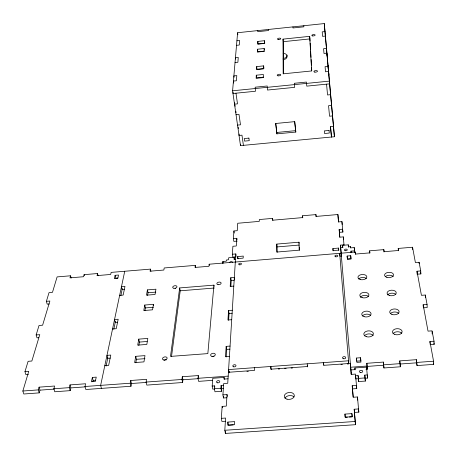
<?xml version="1.0" encoding="UTF-8"?>
<svg xmlns="http://www.w3.org/2000/svg" width="457" height="457" viewBox="0 0 457 457"><rect width="100%" height="100%" fill="white"/><g stroke="black" fill="none" stroke-linecap="round" stroke-linejoin="round"><path stroke-width="0.69" d="M276.822 244.084L276.776 252.058L299.181 250.173L298.981 242.204L276.822 244.084L277.165 252.247M294.759 121.636L295.805 132.062L276.908 133.861L275.817 123.464M237.212 241.09L233.841 241.376L233.407 238.577L233.915 230.962L237.257 230.676L237.72 223.262L259.262 221.382L259.319 219.543L272.583 218.389L272.561 220.223L302.614 217.601L302.557 215.767L315.93 214.601L316.153 216.692M268.579 29.454L268.556 30.533L257.737 31.676L257.782 30.59M254.686 367.662L254.6 370.376L228.426 372.284M263.643 65.877L263.546 68.887L256.537 69.601L256.674 66.585L263.643 65.877L263.889 67.853M264.197 48.533L264.106 51.35L257.331 52.052L257.457 49.23L264.197 48.533L264.357 49.819M264.449 40.719L264.363 43.455L257.685 44.146L257.811 41.41L264.449 40.719L264.763 43.261M256.28 75.205L256.143 78.318L263.266 77.599L263.363 74.491L256.28 75.205L256.628 77.867L263.7 77.153M227.866 422.074L227.683 425.141L234.521 424.679L234.681 421.611L227.866 422.074L228.431 425.216L233.19 424.896M237.714 256.554L237.594 258.582L243.158 258.119L243.267 256.086L237.714 256.554L238.068 258.822M354.466 412.431L358.825 412.134L358.528 408.941L354.186 409.238L355.495 424.696L225.387 433.425L224.815 430.271L225.575 418.052L221.342 418.344L221.913 421.48L225.438 421.24M226.9 397.744L223.473 397.984L222.919 394.882L227.038 394.591L226.318 406.102L222.142 406.393L221.342 418.344M236.252 256.777L232.802 257.068L232.356 254.235L235.806 253.943L227.746 383.263L223.679 383.554L222.919 394.882M233.407 238.577L236.783 238.291L236.303 245.986L232.887 246.277L232.356 254.235M225.387 433.425L225.512 431.385M229.111 372.849L229.197 371.438M222.725 263.443L222.879 261.478L226.335 261.187L226.426 259.97L228.5 259.799L228.643 257.771L234.155 257.308L234.03 259.336L235.412 259.216M223.473 397.984L223.564 396.567M226.186 356.997L226.689 349.388L226.169 346.372L230.06 346.075M228.62 320.254L229.066 313.485L228.574 310.532L232.299 310.24M230.848 286.619L231.242 280.598L230.779 277.719L234.344 277.422L234.709 279.73M240.502 145.629L232.596 90.794L237.606 32.721L324.27 23.575L334.427 136.74L240.502 145.629L240.599 144.218M214.567 388.998L212.739 389.13L212.168 386.051L212.796 378.265L224.084 377.448L223.976 379.104L228.02 378.813M226.169 346.372L225.478 356.728L229.414 356.431M228.574 310.532L227.94 319.991L231.705 319.7M230.779 277.719L230.197 286.39L233.801 286.099M239.137 134.032L239.034 135.449L241.959 135.169L243.415 145.349M212.168 386.051L214.607 385.879L214.39 388.69L214.961 391.775L221.479 391.312L221.674 388.49L221.119 385.411L223.564 385.234M221.479 391.312L220.925 388.227L221.119 385.411M234.63 102.779L234.521 104.15L237.497 103.859L235.972 93.194M233.099 92.097L232.984 93.496L255.463 91.251L255.172 87.201L267.191 85.996L267.494 90.052L294.662 87.344L294.331 83.283L306.441 82.066L306.784 86.133L329.606 83.86L324.27 23.575M213.927 285.139L207.844 353.604L170.507 356.403L179.67 287.927L213.927 285.139L214.122 286.293M212.602 380.35L198.589 381.361L197.995 378.305L198.264 375.568L182.297 376.728L181.977 379.47L182.6 382.52L146.8 385.102L146.109 382.069L146.543 379.333L130.736 380.487L130.251 383.223L130.97 386.251L85.813 389.513L85.008 386.502L85.636 383.766L70.012 384.908L69.333 387.639L70.167 390.644L54.737 391.758L53.875 388.764L54.6 386.028L39.068 387.159L38.297 389.895L39.188 392.883L23.77 393.997L22.85 391.015L28.745 371.37L24.958 371.655L25.855 374.603L28.374 374.414M417.755 274.16L420.863 273.909L420.726 270.927L419.086 262.272L415.396 262.575L412.568 247.237L398.218 248.431L398.555 250.487L384.126 251.693L383.829 249.636L369.633 250.819L369.884 252.875L355.535 254.069L355.323 252.013L209.163 264.215L208.958 266.277L195.042 267.436L195.282 265.374L164.189 267.968L163.863 270.036L150.067 271.184L150.433 269.116L111.148 272.395L110.68 274.463L97.021 275.6L97.535 273.532L84.094 274.657L83.551 276.725L69.967 277.856L70.549 275.788L57.108 276.908L52.475 292.337L49.036 292.623L46.391 301.312L47.174 304.139L49.253 303.968M182.6 382.52L182.914 379.773L182.297 376.728M171.506 356.574L180.224 290.801L179.67 287.927M153.443 304.333L152.535 309.829L143.789 310.526L144.76 305.03L153.443 304.333L153.689 305.493M135.809 362.789L136.42 359.305L135.729 356.323L144.983 355.626L143.955 361.881L134.632 362.578L135.729 356.323M138.842 345.418L139.425 342.082L138.757 339.128L147.817 338.437L146.828 344.429L137.7 345.126L138.757 339.128M144.903 310.674L145.383 307.921L144.76 305.03M147.571 295.399L148.034 292.748L147.422 289.892L155.94 289.195L155.066 294.479L146.491 295.171L147.422 289.892M130.97 386.251L131.45 383.509L130.736 380.487M124.732 271.264L100.643 385.371L101.42 388.387M106.093 366.08L107.841 357.717M113.827 329.137L115.432 321.465M120.837 295.679L122.299 288.704M92.868 381.652L93.142 380.413L92.36 377.419L96.25 377.134L95.302 381.458L91.394 381.744L92.36 377.419M115.113 275.314L114.37 278.656L117.815 278.37L118.54 275.028L115.113 275.314L115.764 278.124L117.82 277.953M70.167 390.644L70.841 387.902L70.012 384.908M39.188 392.883L39.959 390.141L39.068 387.159M24.958 371.655L28.111 361.31L31.853 361.03L39.77 334.661L36.143 334.947L36.977 337.832L38.788 337.694M36.143 334.947L39.028 325.481L42.61 325.201L49.87 301.032L46.391 301.312M236.909 40.799L239.639 40.513L239.274 45.032L236.52 45.317M324.978 31.573L322.202 31.864L322.573 36.343L325.373 36.052L325.51 37.188M309.68 36.343L311.657 70.955L283.169 73.834L283.02 39.125L309.68 36.343L310.057 41.033M264.1 43.329L258.131 43.952L257.811 41.41M283.466 73.668L283.306 41.678L309.932 38.908M264.517 51.104L257.782 51.801L257.457 49.23M235.029 62.592L237.874 62.301L238.263 57.473L235.441 57.765L235.623 59.056M263.975 68.51L257.011 69.218L256.674 66.585M232.596 90.794L329.354 81.123L334.427 136.74M236.046 114.741L239.005 114.456L240.485 124.812L237.543 125.098M332.53 115.924L329.537 116.209L328.56 105.71L331.571 105.413L331.451 104.036M330.508 126.703L331.468 137.02L330.508 126.703L333.484 126.418M276.919 132.444L295.77 130.645M338.551 222.045L337.894 214.527L316.027 216.435L315.93 214.601M342.196 224.444L341.939 221.622L338.517 221.919L337.894 214.527M343.55 239.754L343.287 236.892L339.802 237.189L339.157 229.511L342.607 229.214L342.87 232.059L339.408 232.35L339.819 237.252M277.193 246.917L299.312 245.049M348.708 363.201L339.7 253.315L339.974 256.211L341.396 256.097L340.471 245.123L343.995 244.826M350.89 369.73L340.648 247.5L342.767 247.323L342.596 245.306L348.24 244.832L348.428 246.843L350.553 246.666L350.673 247.883L354.221 247.58L354.672 252.43M338.563 248.082L338.723 250.11L333.056 250.585L332.907 248.557L338.563 248.082L338.78 250.39M351.09 252.293L350.993 251.139L354.558 250.836L354.706 252.578M347.131 256.023L350.713 255.72L351.039 259.05L347.434 259.348L347.131 256.023L347.394 258.925L350.97 258.628L350.713 255.72M124.218 289.35L122.128 289.515L121.476 286.682L124.967 286.396L123.173 295.079L119.643 295.365M231.242 280.598L234.093 280.37M148.034 292.748L155.826 292.114M417.132 274.211L416.99 271.23L420.726 270.927M180.224 290.801L214.424 288.024M145.383 307.921L153.386 307.281M423.302 307.824L427.204 307.521L427.072 304.471L425.284 295.022L421.423 295.325L416.99 271.23M117.655 322.236L115.233 322.431L114.541 319.529L118.18 319.237L116.227 328.703L112.548 328.989M229.066 313.485L232.162 313.239M423.251 306.607L423.165 304.773L427.072 304.471M139.425 342.082L147.08 341.499M423.165 304.773L428.02 331.142L432.065 330.839L434.024 341.202L434.15 344.327L430.06 344.629M110.263 358.134L107.715 358.328L106.978 355.363L110.783 355.072L108.64 365.423L104.796 365.709M226.689 349.388L229.928 349.142M136.42 359.305L144.943 358.671M430.008 343.378L429.928 341.505L434.024 341.202M356.471 358.037L360.562 357.734L360.956 362.087L356.866 362.367L356.471 358.037L356.751 361.144L360.836 360.847L360.562 357.734M93.142 380.413L95.73 380.224M246.929 371.33L248.351 371.227M278.262 369.045L279.69 368.942M284.671 368.582L286.099 368.473M291.08 368.113L292.509 368.011M340.933 364.48L342.356 364.378M347.343 364.012L348.765 363.909M366.006 369.267L367.377 369.165L366.828 363.292L383.372 362.087L383.943 367.971L400.383 366.782L399.795 360.893L416.441 359.676L417.052 365.577L433.687 364.372L433.556 361.213L429.928 341.505M22.85 391.015L38.297 389.895M53.875 388.764L69.333 387.639M85.008 386.502L130.251 383.223M146.109 382.069L181.977 379.47M197.995 378.305L228.192 376.117M350.656 367.228L367.114 366.034L366.828 363.292M383.714 364.829L400.183 363.635M416.893 362.424L433.556 361.213M39.959 390.141L54.086 389.118M70.841 387.902L85.019 386.873M131.45 383.509L146.543 382.412M182.914 379.773L198.852 378.619M383.943 367.971L383.606 365.223L367.091 366.417L367.377 369.165M399.989 364.035L416.607 362.829L417.052 365.577M356.74 388.587L356.449 385.434L352.216 385.731L352.501 388.89L356.74 388.587L355.443 374.083L351.262 374.386L350.902 369.93L355.049 369.627L354.9 367.971L366.503 367.131L367.565 378.076L365.057 378.253L365.343 381.075L358.642 381.555L358.379 378.727L355.877 378.91L355.592 375.768L358.099 375.585L358.357 378.407L365.069 377.928L364.789 375.106L367.302 374.929L367.565 378.076M214.39 388.69L220.925 388.227M221.674 388.49L223.502 388.364M357.762 400.138L357.471 396.962L353.187 397.264L352.216 385.731M351.901 413.625L352.153 416.698L345.155 417.172L344.932 414.099L351.901 413.625L352.21 416.824L349.428 417.013M347.343 417.15L345.258 417.292L344.932 414.099M224.815 430.271L355.192 421.485L355.495 424.696M70.549 275.788L71.126 278.01M84.094 274.657L84.374 275.771M97.535 273.532L98.072 275.771M150.433 269.116L150.901 271.372M198.264 375.568L198.618 377.396M420.611 272.572L420.863 273.909M433.887 342.944L434.15 344.327M433.436 363.012L433.687 364.372M214.607 385.879L214.836 387.108M222.142 406.393L222.37 407.638M195.282 265.374L195.693 267.642M224.084 377.448L224.41 379.293M227.038 394.591L227.363 396.453M229.123 372.626L228.597 369.57L348.468 360.796L348.708 363.286M209.163 264.215L209.357 265.351M222.879 261.478L223.159 263.175M234.155 257.308L234.515 259.57M233.915 230.962L234.241 233.047M235.806 253.943L236.075 255.646M236.783 238.291L237 239.691M271.252 369.559L270.807 366.48L270.773 369.193L307.344 366.531L307.258 363.812M400.086 364.72L400.383 366.782M233.721 83.065L233.43 81.066L236.378 80.769L236.795 75.605L233.881 75.902L234.07 77.222M234.938 104.899L235.138 106.304M235.852 111.24L236.052 112.65M238.143 127.143L238.354 128.611M237.606 32.721L237.863 34.589M272.583 218.389L272.858 220.468M276.908 133.861L275.634 123.487L294.634 121.653L295.805 132.062M307.481 365.669L307.635 366.908M298.981 242.204L299.112 243.341M302.557 215.767L302.791 217.858M283.02 39.125L283.306 41.678M323.819 365.103L323.539 362.618L323.682 365.337L350.336 363.395L351.262 374.386M350.993 251.139L351.113 252.367M332.907 248.557L333.13 250.859M342.596 245.306L342.807 247.608M326.555 84.162L327.549 94.97L330.588 94.673L330.468 93.314M339.157 229.511L339.408 232.35M326.698 51.001L326.464 48.379L323.596 48.676L323.99 53.458L326.886 53.161L327.126 55.8M328.292 69.036L328.052 66.351L325.081 66.653L325.504 71.778L328.503 71.475L328.749 74.177M333.416 125.498L333.65 128.08M354.9 367.971L355.072 369.844M348.24 244.832L348.445 247.134M358.099 375.585L358.642 381.555M350.553 246.666L350.656 247.82M327.206 55.76L327.303 56.891M328.092 65.494L328.195 66.636M328.543 70.664L328.72 72.514M328.766 73.08L328.943 74.937M341.939 221.622L342.87 232.059M343.287 236.892L344.018 245.055M357.471 396.962L358.825 412.134M326.315 46.031L326.418 47.145M340.471 245.123L340.716 248.002M354.221 247.58L354.472 250.476M364.789 375.106L365.343 381.075M366.503 367.131L366.714 369.639M355.323 252.013L355.517 254.338M351.199 373.061L351.302 374.334M352.501 388.89L353.181 397.042M354.186 409.238L355.192 421.485M369.633 250.819L369.81 253.144M383.372 362.087L383.606 365.223M383.829 249.636L383.989 251.967M399.795 360.893L399.909 362.778M398.218 248.431L398.355 250.767M310.177 43.158L310.543 49.539M310.623 50.956L310.988 57.336M311.114 59.467L311.44 65.134M311.56 67.265L311.765 70.806M416.441 359.676L416.607 362.829M412.568 247.237L412.688 249.573M419.086 262.272L419.143 263.461M303.819 25.735L303.871 26.814L292.977 27.963L292.948 26.883M425.284 295.022L425.393 297.444M432.088 331.462L432.191 333.947M299.364 247.043L299.449 250.373M364.515 335.826A4.793 3.079 -2.9 0 1 368.822 333.913A4.793 3.079 -2.9 0 1 373.163 335.518M362.452 315.987A4.673 2.925 -3.2 0 1 366.503 314.165A4.673 2.925 -3.2 0 1 370.747 315.513M360.373 297.273A4.559 2.788 -3.5 0 1 360.762 296.793L360.921 296.639A4.559 2.788 -3.5 0 1 368.582 296.622M358.739 278.964A4.45 2.656 -3.7 0 1 366.371 278.49M392.974 333.85A4.821 3.079 -1.6 0 1 397.213 331.765A4.821 3.079 -1.6 0 1 401.8 333.359M390.438 313.668A4.701 2.931 -2 0 1 394.631 311.994A4.701 2.931 -2 0 1 398.801 313.513M387.667 294.959A4.587 2.793 -2.3 0 1 391.603 293.2A4.587 2.793 -2.3 0 1 395.813 294.468M385.411 276.668A4.479 2.662 -2.6 0 1 389.415 275.268A4.479 2.662 -2.6 0 1 393.237 276.622M284.974 398.23A5.05 3.485 -7.1 0 1 289.172 395.619A5.05 3.485 -7.1 0 1 294.005 396.939M175.277 288.596A2.159 1.268 -11.6 0 1 175.677 288.55M164.103 360.356A2.371 1.52 -13.3 0 1 166.331 359.888M212.202 356.706A2.371 1.537 -10.9 0 1 214.036 356.289M287.065 55.057A3.222 2.948 -2.5 0 1 283.112 58.193M283.191 53.56A3.228 2.953 -2.5 0 1 287.087 56.457A3.228 2.953 -2.5 0 1 283.117 59.324M229.682 262.535A1.4 0.805 -9.2 0 1 231.339 261.593A1.4 0.805 -9.2 0 1 232.373 262.558M248.894 138.1L244.221 138.545L244.581 141.104L249.254 140.659L248.894 138.1M329.046 130.462L324.299 130.913L324.55 133.507L329.291 133.056L329.046 130.462M389.233 295.405A4.599 2.788 -2.3 0 0 396.253 292.948A4.599 2.788 -2.3 0 0 389.507 290.566A4.599 2.788 -2.3 0 0 389.233 295.405M391.935 314.416A4.713 2.925 -2 0 0 399.127 311.874A4.713 2.925 -2 0 0 392.197 309.343A4.713 2.925 -2 0 0 391.935 314.416M386.902 277.365A4.484 2.656 -2.7 0 0 393.523 274.76A4.484 2.656 -2.7 0 0 386.702 272.766A4.484 2.656 -2.7 0 0 386.902 277.365M394.774 334.404A4.833 3.073 -1.6 0 0 402.143 331.759A4.833 3.073 -1.6 0 0 395.019 329.074A4.833 3.073 -1.6 0 0 394.774 334.404M366.251 336.666A4.799 3.073 -3 0 0 373.403 333.736A4.799 3.073 -3 0 0 366.16 331.348A4.799 3.073 -3 0 0 366.251 336.666M364.126 316.672A4.684 2.919 -3.3 0 0 371.107 313.856A4.684 2.919 -3.3 0 0 364.058 311.611A4.684 2.919 -3.3 0 0 364.126 316.672M362.11 297.65A4.57 2.782 -3.5 0 0 368.925 294.942A4.57 2.782 -3.5 0 0 362.053 292.828A4.57 2.782 -3.5 0 0 362.11 297.65M360.185 279.524A4.461 2.651 -3.7 0 0 366.845 276.919A4.461 2.651 -3.7 0 0 360.145 274.925A4.461 2.651 -3.7 0 0 360.185 279.524M287.013 399.19A5.061 3.479 -7.1 0 0 294.337 395.414A5.061 3.479 -7.1 0 0 286.562 393.174A5.061 3.479 -7.1 0 0 287.013 399.19M218.086 284.665A2.171 1.28 -9.8 0 0 221.125 283.037A2.171 1.28 -9.8 0 0 217.749 282.477A2.171 1.28 -9.8 0 0 218.086 284.665M211.957 356.346A2.376 1.537 -10.9 0 0 215.298 354.438A2.376 1.537 -10.9 0 0 211.608 353.712A2.376 1.537 -10.9 0 0 211.957 356.346M173.986 288.287A2.165 1.268 -11.6 0 0 176.95 286.562A2.165 1.268 -11.6 0 0 173.551 286.139A2.165 1.268 -11.6 0 0 173.986 288.287M163.863 359.967A2.376 1.514 -13.3 0 0 167.125 357.945A2.376 1.514 -13.3 0 0 163.417 357.38A2.376 1.514 -13.3 0 0 163.863 359.967M312.708 35.92A1.679 0.674 -6.4 0 0 315.153 35.063A1.679 0.674 -6.4 0 0 312.594 34.761A1.679 0.674 -6.4 0 0 312.708 35.92M314.879 72.115A1.799 0.771 -6.2 0 0 317.495 71.161A1.799 0.771 -6.2 0 0 314.747 70.778A1.799 0.771 -6.2 0 0 314.879 72.115M278.296 39.513A1.668 0.668 -7.2 0 0 280.764 38.656A1.668 0.668 -7.2 0 0 278.256 38.348A1.668 0.668 -7.2 0 0 278.296 39.513M278.113 75.828A1.788 0.771 -7.1 0 0 280.758 74.868A1.788 0.771 -7.1 0 0 278.073 74.491A1.788 0.771 -7.1 0 0 278.113 75.828M217.452 382.806A1.639 1.091 -11.1 0 0 219.771 381.481A1.639 1.091 -11.1 0 0 217.235 380.921A1.639 1.091 -11.1 0 0 217.452 382.806M345.132 250.665A1.428 0.817 -4.6 0 0 347.28 249.853A1.428 0.817 -4.6 0 0 345.155 249.248A1.428 0.817 -4.6 0 0 345.132 250.665M335.661 256.771A1.434 0.828 -4.9 0 0 337.752 255.874A1.434 0.828 -4.9 0 0 335.552 255.337A1.434 0.828 -4.9 0 0 335.661 256.771M239.399 264.803A1.417 0.817 -8.8 0 0 241.462 263.838A1.417 0.817 -8.8 0 0 239.319 263.381A1.417 0.817 -8.8 0 0 239.399 264.803M233.721 366.828A1.611 1.057 -10 0 0 235.983 365.543A1.611 1.057 -10 0 0 233.476 365.012A1.611 1.057 -10 0 0 233.721 366.828M343.287 358.688A1.634 1.08 -4.1 0 0 345.749 357.671A1.634 1.08 -4.1 0 0 343.316 356.82A1.634 1.08 -4.1 0 0 343.287 358.688M360.236 372.426A1.668 1.12 -3 0 0 362.738 371.381A1.668 1.12 -3 0 0 360.23 370.49A1.668 1.12 -3 0 0 360.236 372.426"/></g></svg>
